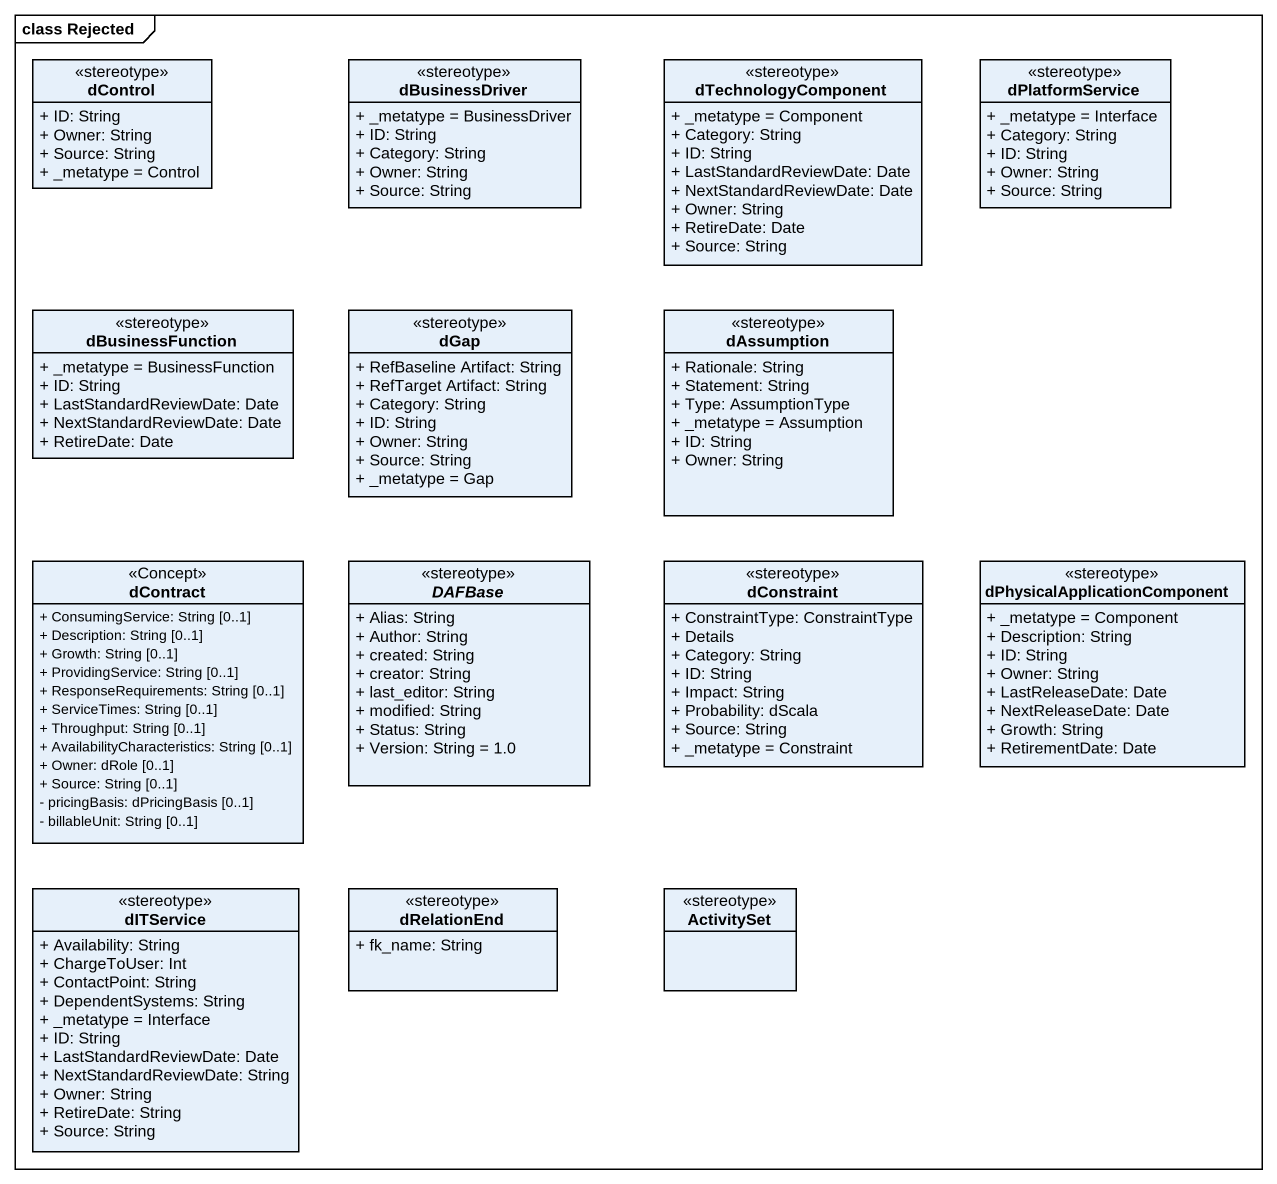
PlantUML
@startuml
mainframe class Rejected
hide circle
hide empty members
skinparam classAttributeIconSize 0
class dControl <<stereotype>> {
  + ID: String
  + Owner: String
  + Source: String
  + _metatype = Control
}
class dBusinessDriver <<stereotype>> {
  + _metatype = BusinessDriver
  + ID: String
  + Category: String
  + Owner: String
  + Source: String
}
class dTechnologyComponent <<stereotype>> {
  + _metatype = Component
  + Category: String
  + ID: String
  + LastStandardReviewDate: Date
  + NextStandardReviewDate: Date
  + Owner: String
  + RetireDate: Date
  + Source: String
}
class dPlatformService <<stereotype>> {
  + _metatype = Interface
  + Category: String
  + ID: String
  + Owner: String
  + Source: String
}
class dBusinessFunction <<stereotype>> {
  + _metatype = BusinessFunction
  + ID: String
  + LastStandardReviewDate: Date
  + NextStandardReviewDate: Date
  + RetireDate: Date
}
class dGap <<stereotype>> {
  + RefBaseline Artifact: String
  + RefTarget Artifact: String
  + Category: String
  + ID: String
  + Owner: String
  + Source: String
  + _metatype = Gap
}
class dAssumption <<stereotype>> {
  + Rationale: String
  + Statement: String
  + Type: AssumptionType
  + _metatype = Assumption
  + ID: String
  + Owner: String
}
class dContract <<Concept>> {
  + ConsumingService: String [0..1]
  + Description: String [0..1]
  + Growth: String [0..1]
  + ProvidingService: String [0..1]
  + ResponseRequirements: String [0..1]
  + ServiceTimes: String [0..1]
  + Throughput: String [0..1]
  + AvailabilityCharacteristics: String [0..1]
  + Owner: dRole [0..1]
  + Source: String [0..1]
  - pricingBasis: dPricingBasis [0..1]
  - billableUnit: String [0..1]
}
abstract class DAFBase <<stereotype>> {
  + Alias: String
  + Author: String
  + created: String
  + creator: String
  + last_editor: String
  + modified: String
  + Status: String
  + Version: String = 1.0
}
class dConstraint <<stereotype>> {
  + ConstraintType: ConstraintType
  + Details
  + Category: String
  + ID: String
  + Impact: String
  + Probability: dScala
  + Source: String
  + _metatype = Constraint
}
class "dPhysicalApplicationComponent" as dPhysicalApplicationComponen <<stereotype>> {
  + _metatype = Component
  + Description: String
  + ID: String
  + Owner: String
  + LastReleaseDate: Date
  + NextReleaseDate: Date
  + Growth: String
  + RetirementDate: Date
}
class dITService <<stereotype>> {
  + Availability: String
  + ChargeToUser: Int
  + ContactPoint: String
  + DependentSystems: String
  + _metatype = Interface
  + ID: String
  + LastStandardReviewDate: Date
  + NextStandardReviewDate: String
  + Owner: String
  + RetireDate: String
  + Source: String
}
class dRelationEnd <<stereotype>> {
  + fk_name: String
}
class ActivitySet <<stereotype>>
@enduml
